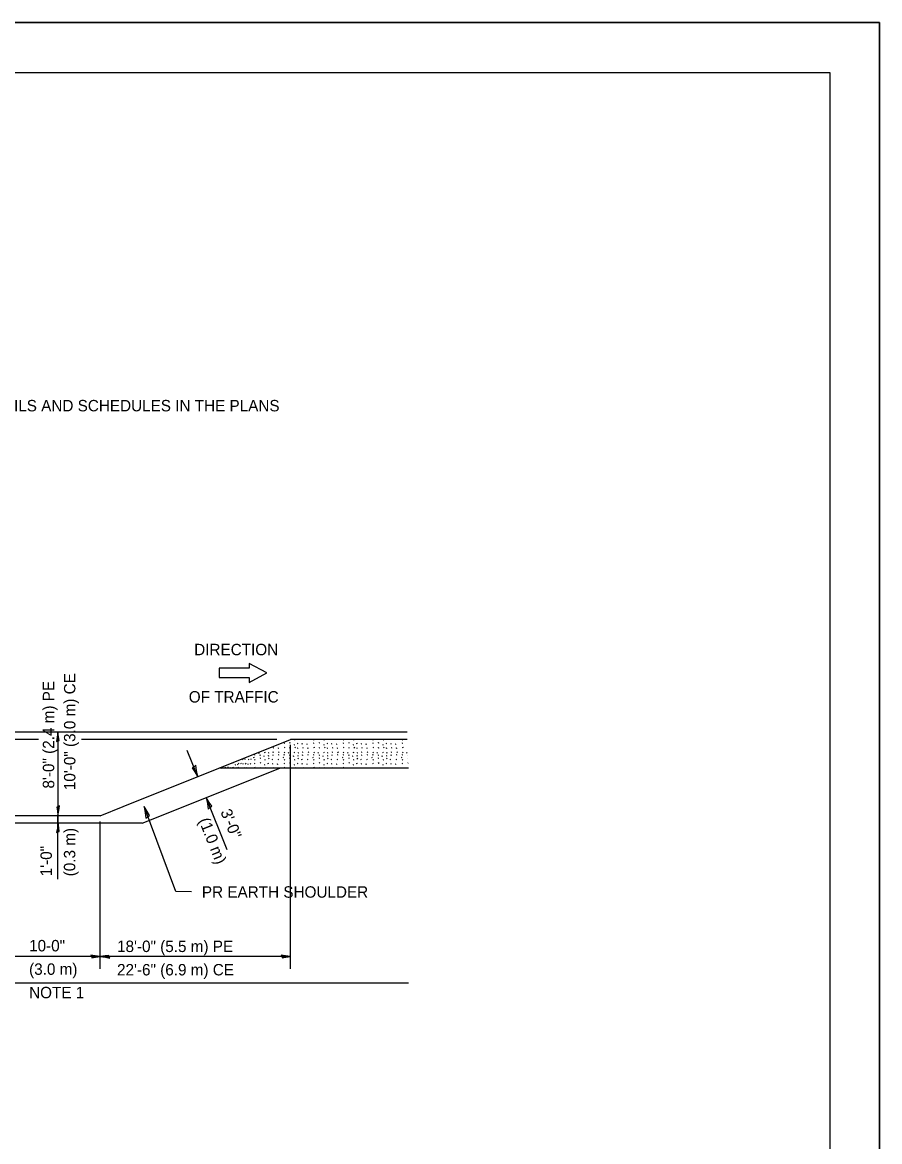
# Model space of a CAD drawing. Extents: x 70383 to 72423, y 70343 to 70783.
# Drawn here: x 71571 to 71742.6, y 70559.2 to 70783.1 of the extents above; entities that cross this region are included whole.
import ezdxf

# ---------------------------------------------------------------- set-up
doc = ezdxf.new("R2010")
doc.units = 0
for name, color, linetype in [('Design_EX_Roadway Dimensions', 7, 'Continuous'), ('Design_EX_Roadway Notes', 7, 'Continuous'), ('Level 48', 7, 'Continuous'), ('ROW_EX ROW Line', 7, 'Continuous'), ('Sheets_50 Reference Boundary', 7, 'Continuous'), ('Sheets_General Details', 7, 'Continuous'), ('Sheets_Printer Plotting Border', 7, 'Continuous'), ('Topo_EOP', 7, 'Continuous'), ('Topo_Shoulder', 7, 'Continuous')]:
    doc.layers.add(name, color=color, linetype=linetype)

msp = doc.modelspace()

# ---------------------------------------------------------------- linework, layer by layer
at = {"layer": 'Design_EX_Roadway Dimensions'}
for p, q in [((71578.13, 70641.13), (71578.13, 70624.39)), ((71578.13, 70638.32), (71578.13, 70623.08)), ((71606.13, 70632.19), (71604.02, 70637.46)), ((71624.71, 70626.22), (71624.71, 70638.55)), ((71612, 70617.53), (71607.8, 70628.02)), ((71624.71, 70593.74), (71624.71, 70626.22)), ((71578.13, 70611.68), (71578.13, 70624.39)), ((71586.61, 70593.74), (71586.61, 70623.22)), ((71586.61, 70596.21), (71567.56, 70596.21)), ((71624.71, 70596.21), (71586.61, 70596.21))]:
    msp.add_line(p, q, dxfattribs=at)
for points in [[(71578.11, 70639.38), (71578.37, 70639.44), (71578.26, 70640.18), (71578.13, 70641.13), (71578, 70640.11), (71577.84, 70639.22), (71578.11, 70639.38), (71578.28, 70639.46), (71578.13, 70640.49), (71577.93, 70639.36), (71578.16, 70639.53), (71578.13, 70640), (71578.06, 70639.55)], [(71578.16, 70626.18), (71577.9, 70626.12), (71578.01, 70625.38), (71578.13, 70624.43), (71578.27, 70625.45), (71578.43, 70626.34), (71578.16, 70626.18), (71577.99, 70626.1), (71578.14, 70625.07), (71578.34, 70626.2), (71578.11, 70626.03), (71578.14, 70625.56), (71578.21, 70626.02)], [(71578.12, 70621.17), (71578.38, 70621.23), (71578.27, 70621.96), (71578.14, 70622.92), (71578.01, 70621.9), (71577.85, 70621.01), (71578.12, 70621.17), (71578.29, 70621.24), (71578.14, 70622.28), (71577.95, 70621.15), (71578.17, 70621.32), (71578.14, 70621.79), (71578.07, 70621.33)], [(71584.86, 70596.24), (71584.92, 70595.97), (71585.66, 70596.09), (71586.61, 70596.21), (71585.6, 70596.35), (71584.71, 70596.51), (71584.86, 70596.24), (71584.94, 70596.06), (71585.97, 70596.21), (71584.85, 70596.41), (71585.01, 70596.19), (71585.49, 70596.22), (71585.03, 70596.29)], [(71588.36, 70596.18), (71588.3, 70596.45), (71587.56, 70596.33), (71586.61, 70596.21), (71587.63, 70596.07), (71588.52, 70595.91), (71588.36, 70596.18), (71588.28, 70596.36), (71587.25, 70596.21), (71588.38, 70596.01), (71588.21, 70596.23), (71587.74, 70596.2), (71588.2, 70596.13)], [(71622.96, 70596.24), (71623.02, 70595.97), (71623.76, 70596.09), (71624.71, 70596.21), (71623.7, 70596.35), (71622.81, 70596.51), (71622.96, 70596.24), (71623.04, 70596.06), (71624.07, 70596.21), (71622.95, 70596.41), (71623.11, 70596.19), (71623.59, 70596.22), (71623.13, 70596.29)]]:
    msp.add_lwpolyline(points, dxfattribs=at)
for points in [[(71605.72, 70634.49), (71605.38, 70634.16), (71605.02, 70633.94), (71605.52, 70633.18), (71606.13, 70632.19), (71605.88, 70633.41)], [(71608.21, 70625.72), (71608.55, 70626.05), (71608.91, 70626.28), (71608.41, 70627.03), (71607.8, 70628.02), (71608.05, 70626.8)]]:
    msp.add_lwpolyline(points, close=True, dxfattribs=at)
at = {"layer": 'Design_EX_Roadway Notes'}
for points in [[(71610.41, 70653.92), (71610.41, 70652.01), (71616.44, 70652.01), (71616.44, 70651.06), (71619.93, 70652.97), (71616.44, 70654.87), (71616.44, 70653.92)], [(71595.75, 70623.89), (71596.1, 70624.22), (71596.47, 70624.43), (71595.99, 70625.2), (71595.4, 70626.2), (71595.62, 70624.98)]]:
    msp.add_lwpolyline(points, close=True, dxfattribs=at)
msp.add_lwpolyline([(71604.86, 70609.15), (71601.75, 70609.19), (71595.4, 70626.2)], dxfattribs=at)
at = {"layer": 'Level 48'}
msp.add_lwpolyline([(71062.65, 70783.12), (71742.65, 70783.12), (71742.65, 70343.12), (71062.65, 70343.12)], close=True, dxfattribs=at)
at = {"layer": 'ROW_EX ROW Line'}
msp.add_line((71385.58, 70590.94), (71648.29, 70590.94), dxfattribs=at)
at = {"layer": 'Sheets_50 Reference Boundary'}
msp.add_lwpolyline([(71102.65, 70773.11), (71732.65, 70773.11), (71732.65, 70373.12), (71102.65, 70373.12)], close=True, dxfattribs=at)
at = {"layer": 'Sheets_General Details'}
for p, q in [((71742.65, 70783.12), (71062.65, 70783.12)), ((71742.65, 70343.12), (71742.65, 70783.12)), ((71742.65, 70783.12), (71742.65, 70343.12)), ((71625.48, 70639.56), (71625.61, 70639.63)), ((71629.3, 70639.54), (71629.45, 70639.62)), ((71631.39, 70639.56), (71631.53, 70639.63)), ((71635.22, 70639.54), (71635.37, 70639.62)), ((71637.31, 70639.56), (71637.44, 70639.63)), ((71641.14, 70639.54), (71641.29, 70639.62)), ((71643.23, 70639.56), (71643.36, 70639.63)), ((71647.05, 70639.54), (71647.2, 70639.62)), ((71618.31, 70636.93), (71618.46, 70637.01)), ((71619.51, 70637.02), (71619.66, 70637.1)), ((71620.27, 70636.97), (71620.42, 70637.05)), ((71621.17, 70637.13), (71621.32, 70637.2)), ((71621.23, 70637.95), (71621.38, 70638.03)), ((71622.21, 70637.89), (71622.35, 70637.96)), ((71622.29, 70637.06), (71622.44, 70637.14)), ((71623.39, 70638.87), (71623.54, 70638.94)), ((71623.41, 70637), (71623.56, 70637.08)), ((71623.47, 70638.05), (71623.62, 70638.12)), ((71624.23, 70636.93), (71624.38, 70637.01)), ((71624.51, 70638.96), (71624.66, 70639.03)), ((71624.52, 70637.98), (71624.67, 70638.06)), ((71625.41, 70638.59), (71625.56, 70638.66)), ((71625.43, 70637.02), (71625.58, 70637.1)), ((71625.57, 70637.99), (71625.72, 70638.07)), ((71626.1, 70638.84), (71626.25, 70638.91)), ((71626.11, 70637.87), (71626.25, 70637.94)), ((71626.19, 70636.97), (71626.34, 70637.05)), ((71626.99, 70638.77), (71627.14, 70638.85)), ((71627.08, 70637.13), (71627.23, 70637.2)), ((71627.15, 70637.95), (71627.3, 70638.03)), ((71627.97, 70638.7), (71628.11, 70638.78)), ((71628.12, 70637.89), (71628.27, 70637.96)), ((71628.2, 70637.06), (71628.35, 70637.14)), ((71629.31, 70638.87), (71629.46, 70638.94)), ((71629.33, 70637), (71629.47, 70637.08)), ((71629.39, 70638.05), (71629.54, 70638.12)), ((71630.15, 70636.93), (71630.3, 70637.01)), ((71630.43, 70638.96), (71630.58, 70639.03)), ((71630.44, 70637.98), (71630.59, 70638.06)), ((71631.33, 70638.59), (71631.48, 70638.66)), ((71631.34, 70637.02), (71631.49, 70637.1)), ((71631.48, 70637.99), (71631.63, 70638.07)), ((71632.01, 70638.84), (71632.16, 70638.91)), ((71632.02, 70637.87), (71632.17, 70637.94)), ((71632.11, 70636.97), (71632.25, 70637.05)), ((71632.91, 70638.77), (71633.06, 70638.85)), ((71633, 70637.13), (71633.15, 70637.2)), ((71633.07, 70637.95), (71633.22, 70638.03)), ((71633.88, 70638.7), (71634.03, 70638.78)), ((71634.04, 70637.89), (71634.19, 70637.96)), ((71634.12, 70637.06), (71634.27, 70637.14)), ((71635.23, 70638.87), (71635.37, 70638.94)), ((71635.24, 70637), (71635.39, 70637.08)), ((71635.31, 70638.05), (71635.46, 70638.12)), ((71636.07, 70636.93), (71636.22, 70637.01)), ((71636.35, 70638.96), (71636.49, 70639.03)), ((71636.36, 70637.98), (71636.5, 70638.06)), ((71637.24, 70638.59), (71637.39, 70638.66)), ((71637.26, 70637.02), (71637.41, 70637.1)), ((71637.4, 70637.99), (71637.55, 70638.07)), ((71637.93, 70638.84), (71638.08, 70638.91)), ((71637.94, 70637.87), (71638.09, 70637.94)), ((71638.02, 70636.97), (71638.17, 70637.05)), ((71638.83, 70638.77), (71638.98, 70638.85)), ((71638.92, 70637.13), (71639.07, 70637.2)), ((71638.98, 70637.95), (71639.13, 70638.03)), ((71639.8, 70638.7), (71639.95, 70638.78)), ((71639.96, 70637.89), (71640.11, 70637.96)), ((71640.04, 70637.06), (71640.19, 70637.14)), ((71641.14, 70638.87), (71641.29, 70638.94)), ((71641.16, 70637), (71641.31, 70637.08)), ((71641.23, 70638.05), (71641.37, 70638.12)), ((71641.98, 70636.93), (71642.13, 70637.01)), ((71642.26, 70638.96), (71642.41, 70639.03)), ((71642.27, 70637.98), (71642.42, 70638.06)), ((71643.16, 70638.59), (71643.31, 70638.66)), ((71643.18, 70637.02), (71643.33, 70637.1)), ((71643.32, 70637.99), (71643.47, 70638.07)), ((71643.85, 70638.84), (71644, 70638.91)), ((71643.86, 70637.87), (71644.01, 70637.94)), ((71643.94, 70636.97), (71644.09, 70637.05)), ((71644.75, 70638.77), (71644.89, 70638.85)), ((71644.84, 70637.13), (71644.98, 70637.2)), ((71644.9, 70637.95), (71645.05, 70638.03)), ((71645.72, 70638.7), (71645.87, 70638.78)), ((71645.87, 70637.89), (71646.02, 70637.96)), ((71645.96, 70637.06), (71646.11, 70637.14)), ((71647.06, 70638.87), (71647.21, 70638.94)), ((71647.08, 70637), (71647.23, 70637.08)), ((71647.14, 70638.05), (71647.29, 70638.12)), ((71647.9, 70636.93), (71648.05, 70637.01)), ((71613.15, 70634.97), (71613.3, 70635.05)), ((71614.26, 70634.82), (71614.41, 70634.89)), ((71614.74, 70634.86), (71614.89, 70634.93)), ((71615.08, 70635.65), (71615.23, 70635.72)), ((71615.16, 70634.75), (71615.31, 70634.83)), ((71615.55, 70635.69), (71615.7, 70635.76)), ((71615.64, 70634.79), (71615.78, 70634.87)), ((71616.13, 70634.68), (71616.28, 70634.76)), ((71616.27, 70635.66), (71616.42, 70635.73)), ((71616.61, 70634.73), (71616.76, 70634.8)), ((71616.75, 70635.7), (71616.9, 70635.78)), ((71617.31, 70636.04), (71617.46, 70636.12)), ((71617.46, 70636.56), (71617.61, 70636.64)), ((71617.47, 70635.52), (71617.62, 70635.6)), ((71617.47, 70634.85), (71617.62, 70634.92)), ((71618.58, 70636.5), (71618.73, 70636.58)), ((71618.59, 70635.9), (71618.73, 70635.98)), ((71618.6, 70634.93), (71618.74, 70635.01)), ((71619.33, 70636.28), (71619.48, 70636.36)), ((71619.56, 70635.54), (71619.71, 70635.61)), ((71620.18, 70634.82), (71620.33, 70634.89)), ((71620.24, 70636.39), (71620.39, 70636.46)), ((71620.25, 70635.79), (71620.4, 70635.87)), ((71620.99, 70635.65), (71621.14, 70635.72)), ((71621.08, 70634.75), (71621.23, 70634.83)), ((71621.14, 70636.47), (71621.28, 70636.54)), ((71622.05, 70634.68), (71622.2, 70634.76)), ((71622.19, 70635.66), (71622.34, 70635.73)), ((71622.26, 70636.56), (71622.4, 70636.63)), ((71623.23, 70636.04), (71623.38, 70636.12)), ((71623.38, 70636.56), (71623.53, 70636.64)), ((71623.39, 70635.52), (71623.53, 70635.6)), ((71623.39, 70634.85), (71623.54, 70634.92)), ((71624.5, 70636.5), (71624.65, 70636.58)), ((71624.5, 70635.9), (71624.65, 70635.98)), ((71624.51, 70634.93), (71624.66, 70635.01)), ((71625.25, 70636.28), (71625.4, 70636.36)), ((71625.48, 70635.54), (71625.63, 70635.61)), ((71626.1, 70634.82), (71626.25, 70634.89)), ((71626.16, 70636.39), (71626.31, 70636.46)), ((71626.16, 70635.79), (71626.31, 70635.87)), ((71626.91, 70635.65), (71627.06, 70635.72)), ((71626.99, 70634.75), (71627.14, 70634.83)), ((71627.05, 70636.47), (71627.2, 70636.54)), ((71627.97, 70634.68), (71628.11, 70634.76)), ((71628.11, 70635.66), (71628.25, 70635.73)), ((71628.17, 70636.56), (71628.32, 70636.63)), ((71629.15, 70636.04), (71629.3, 70636.12)), ((71629.29, 70636.56), (71629.44, 70636.64)), ((71629.3, 70635.52), (71629.45, 70635.6)), ((71629.31, 70634.85), (71629.46, 70634.92)), ((71630.42, 70636.5), (71630.56, 70636.58)), ((71630.42, 70635.9), (71630.57, 70635.98)), ((71630.43, 70634.93), (71630.58, 70635.01)), ((71631.16, 70636.28), (71631.31, 70636.36)), ((71631.39, 70635.54), (71631.54, 70635.61)), ((71632.01, 70634.82), (71632.16, 70634.89)), ((71632.07, 70636.39), (71632.22, 70636.46)), ((71632.08, 70635.79), (71632.23, 70635.87)), ((71632.83, 70635.65), (71632.98, 70635.72)), ((71632.91, 70634.75), (71633.06, 70634.83)), ((71632.97, 70636.47), (71633.12, 70636.54)), ((71633.88, 70634.68), (71634.03, 70634.76)), ((71634.02, 70635.66), (71634.17, 70635.73)), ((71634.09, 70636.56), (71634.24, 70636.63)), ((71635.07, 70636.04), (71635.21, 70636.12)), ((71635.21, 70636.56), (71635.36, 70636.64)), ((71635.22, 70635.52), (71635.37, 70635.6)), ((71635.23, 70634.85), (71635.37, 70634.92)), ((71636.33, 70636.5), (71636.48, 70636.58)), ((71636.34, 70635.9), (71636.49, 70635.98)), ((71636.35, 70634.93), (71636.49, 70635.01)), ((71637.08, 70636.28), (71637.23, 70636.36)), ((71637.31, 70635.54), (71637.46, 70635.61)), ((71637.93, 70634.82), (71638.08, 70634.89)), ((71637.99, 70636.39), (71638.14, 70636.46)), ((71638, 70635.79), (71638.15, 70635.87)), ((71638.74, 70635.65), (71638.89, 70635.72)), ((71638.83, 70634.75), (71638.98, 70634.83)), ((71638.89, 70636.47), (71639.04, 70636.54)), ((71639.8, 70634.68), (71639.95, 70634.76)), ((71639.94, 70635.66), (71640.09, 70635.73)), ((71640.01, 70636.56), (71640.15, 70636.63)), ((71640.98, 70636.04), (71641.13, 70636.12)), ((71641.13, 70636.56), (71641.28, 70636.64)), ((71641.14, 70635.52), (71641.29, 70635.6)), ((71641.14, 70634.85), (71641.29, 70634.92)), ((71642.25, 70636.5), (71642.4, 70636.58)), ((71642.25, 70635.9), (71642.4, 70635.98)), ((71642.26, 70634.93), (71642.41, 70635.01)), ((71643, 70636.28), (71643.15, 70636.36)), ((71643.23, 70635.54), (71643.38, 70635.61)), ((71643.85, 70634.82), (71644, 70634.89)), ((71643.91, 70636.39), (71644.06, 70636.46)), ((71643.91, 70635.79), (71644.06, 70635.87)), ((71644.66, 70635.65), (71644.81, 70635.72)), ((71644.75, 70634.75), (71644.89, 70634.83)), ((71644.8, 70636.47), (71644.95, 70636.54)), ((71645.72, 70634.68), (71645.87, 70634.76)), ((71645.86, 70635.66), (71646.01, 70635.73)), ((71645.92, 70636.56), (71646.07, 70636.63)), ((71646.9, 70636.04), (71647.05, 70636.12)), ((71647.04, 70636.56), (71647.19, 70636.64)), ((71647.05, 70635.52), (71647.2, 70635.6)), ((71647.06, 70634.85), (71647.21, 70634.92)), ((71648.17, 70636.5), (71648.19, 70636.51)), ((71648.17, 70635.9), (71648.21, 70635.92)), ((71648.18, 70634.93), (71648.25, 70634.97)), ((71610.47, 70633.91), (71610.52, 70633.94)), ((71610.86, 70633.91), (71611, 70633.98)), ((71611.64, 70634.03), (71611.79, 70634.1)), ((71612.12, 70634.07), (71612.26, 70634.14)), ((71612.69, 70633.96), (71612.84, 70634.04)), ((71613.16, 70634), (71613.31, 70634.08)), ((71613.58, 70634.57), (71613.73, 70634.64)), ((71613.73, 70633.97), (71613.88, 70634.05)), ((71614.05, 70634.61), (71614.2, 70634.68)), ((71614.21, 70634.01), (71614.36, 70634.09)), ((71614.4, 70633.91), (71614.42, 70633.92)), ((71614.8, 70633.91), (71614.9, 70633.96)), ((71615.32, 70633.93), (71615.47, 70634.01)), ((71615.79, 70633.97), (71615.94, 70634.05)), ((71616.38, 70633.91), (71616.44, 70633.94)), ((71617.56, 70634.03), (71617.71, 70634.1)), ((71618.6, 70633.96), (71618.75, 70634.04)), ((71619.49, 70634.57), (71619.64, 70634.64)), ((71619.65, 70633.97), (71619.8, 70634.05)), ((71620.32, 70633.91), (71620.34, 70633.92)), ((71621.23, 70633.93), (71621.38, 70634.01)), ((71622.3, 70633.91), (71622.35, 70633.94)), ((71623.47, 70634.03), (71623.62, 70634.1)), ((71624.52, 70633.96), (71624.67, 70634.04)), ((71625.41, 70634.57), (71625.56, 70634.64)), ((71625.57, 70633.97), (71625.72, 70634.05)), ((71626.24, 70633.91), (71626.25, 70633.92)), ((71627.15, 70633.93), (71627.3, 70634.01)), ((71628.22, 70633.91), (71628.27, 70633.94)), ((71629.39, 70634.03), (71629.54, 70634.1)), ((71630.44, 70633.96), (71630.59, 70634.04)), ((71631.33, 70634.57), (71631.48, 70634.64)), ((71631.48, 70633.97), (71631.63, 70634.05)), ((71632.16, 70633.91), (71632.17, 70633.92)), ((71633.07, 70633.93), (71633.22, 70634.01)), ((71634.14, 70633.91), (71634.19, 70633.94)), ((71635.31, 70634.03), (71635.46, 70634.1)), ((71637.24, 70634.57), (71637.39, 70634.64)), ((71643.16, 70634.57), (71643.31, 70634.64))]:
    msp.add_line(p, q, dxfattribs=at)
msp.add_lwpolyline([(71102.65, 70773.12), (71732.65, 70773.12), (71732.65, 70353.12), (71102.65, 70353.12)], close=True, dxfattribs=at)
at = {"layer": 'Sheets_Printer Plotting Border'}
msp.add_lwpolyline([(71062.65, 70343.12), (71742.65, 70343.12), (71742.65, 70783.12), (71062.65, 70783.12)], close=True, dxfattribs=at)
at = {"layer": 'Topo_EOP'}
for p, q in [((71574.24, 70639.63), (71399.67, 70639.63)), ((71574.38, 70641.13), (71548.51, 70641.13)), ((71648.07, 70641.13), (71574.38, 70641.13)), ((71621.95, 70639.63), (71582.81, 70639.63)), ((71591.19, 70626.22), (71624.71, 70639.63)), ((71648.07, 70639.63), (71624.71, 70639.63)), ((71586.61, 70624.39), (71591.19, 70626.22)), ((71586.61, 70624.39), (71548.51, 70624.39))]:
    msp.add_line(p, q, dxfattribs=at)
at = {"layer": 'Topo_Shoulder'}
for p, q in [((71594.98, 70622.89), (71622.54, 70633.91)), ((71648.29, 70633.91), (71610.43, 70633.91)), ((71594.98, 70622.89), (71553.38, 70622.89))]:
    msp.add_line(p, q, dxfattribs=at)

# ---------------------------------------------------------------- texts
at = {"layer": 'Design_EX_Roadway Dimensions'}
for s, rotation, p in [('10\'-0" (3.0 m) CE', 90, (71581.62, 70629.5)), ('8\'-0" (2.4 m) PE', 90, (71577.38, 70629.82)), ('(1.0 m)', 291.8044, (71606.26, 70623.45)), ('3\'-0"', 291.8044, (71610.61, 70625.19)), ('(0.3 m)', 90, (71581.6, 70612.26)), ('1\'-0"', 90, (71576.91, 70612.26))]:
    msp.add_text(s, height=2.286, rotation=rotation, dxfattribs=at).set_placement(p)
for s, p in [('10-0"', (71572.35, 70597.24)), ('18\'-0" (5.5 m) PE', (71589.96, 70597.11)), ('(3.0 m)', (71572.35, 70592.55)), ('22\'-6" (6.9 m) CE', (71589.96, 70592.43)), ('NOTE 1', (71572.35, 70587.86))]:
    msp.add_text(s, height=2.286, dxfattribs=at).set_placement(p)
at = {"layer": 'Design_EX_Roadway Notes'}
for s, p in [('SEE ENTRANCE DETAILS AND SCHEDULES IN THE PLANS', (71536.55, 70705.29)), ('DIRECTION', (71605.41, 70656.49)), ('OF TRAFFIC', (71604.32, 70647.03)), ('PR EARTH SHOULDER', (71606.95, 70607.98))]:
    msp.add_text(s, height=2.286, dxfattribs=at).set_placement(p)

doc.saveas('drawing.dxf')
